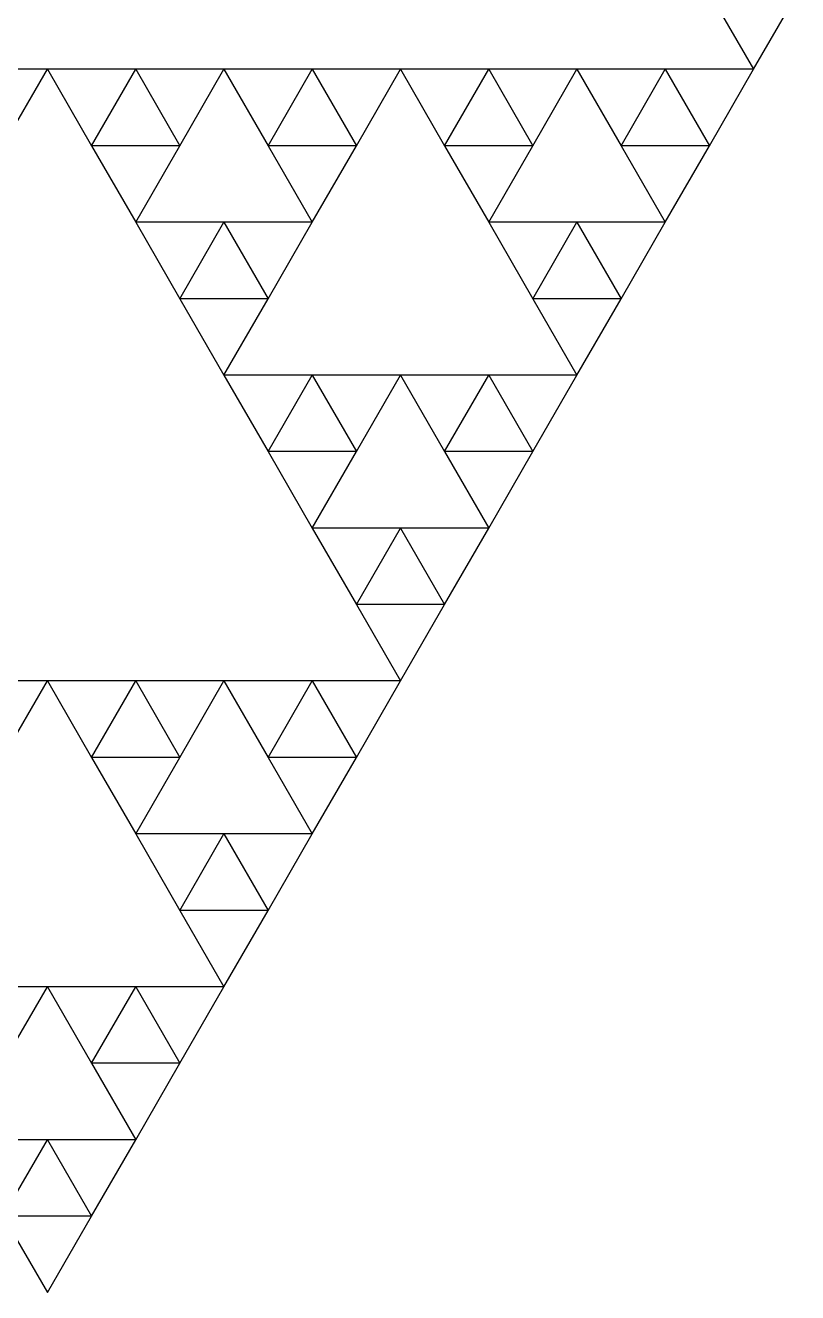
# Model space of a CAD drawing. Header units: metres. Extents: x -50 to 50, y -58 to 58.
# Drawn here: x -0.39 to 13.28, y -57.73 to -35.31 of the extents above; entities that cross this region are included whole.
import ezdxf

# ---------------------------------------------------------------- set-up
doc = ezdxf.new("R2010")
doc.units = ezdxf.units.M

msp = doc.modelspace()

# ---------------------------------------------------------------- linework, layer by layer
for p, q in [((11.7188, -34.7312), (12.5, -36.0844)), ((12.5, -36.0844), (13.2812, -34.7312)), ((0, -36.0844), (-1.5625, -36.0844)), ((-0.78125, -37.4375), (0, -36.0844)), ((1.5625, -36.0844), (0, -36.0844)), ((0, -36.0844), (0.78125, -37.4375)), ((0.78125, -37.4375), (1.5625, -36.0844)), ((3.125, -36.0844), (1.5625, -36.0844)), ((1.5625, -36.0844), (2.34375, -37.4375)), ((2.34375, -37.4375), (3.125, -36.0844)), ((4.6875, -36.0844), (3.125, -36.0844)), ((3.125, -36.0844), (3.90625, -37.4375)), ((3.90625, -37.4375), (4.6875, -36.0844)), ((6.25, -36.0844), (4.6875, -36.0844)), ((4.6875, -36.0844), (5.46875, -37.4375)), ((5.46875, -37.4375), (6.25, -36.0844)), ((7.8125, -36.0844), (6.25, -36.0844)), ((6.25, -36.0844), (7.03125, -37.4375)), ((7.03125, -37.4375), (7.8125, -36.0844)), ((9.375, -36.0844), (7.8125, -36.0844)), ((7.8125, -36.0844), (8.59375, -37.4375)), ((8.59375, -37.4375), (9.375, -36.0844)), ((10.9375, -36.0844), (9.375, -36.0844)), ((9.375, -36.0844), (10.1562, -37.4375)), ((10.1562, -37.4375), (10.9375, -36.0844)), ((12.5, -36.0844), (10.9375, -36.0844)), ((10.9375, -36.0844), (11.7188, -37.4375)), ((11.7188, -37.4375), (12.5, -36.0844)), ((2.34375, -37.4375), (0.78125, -37.4375)), ((0.78125, -37.4375), (1.5625, -38.7907)), ((1.5625, -38.7907), (2.34375, -37.4375)), ((5.46875, -37.4375), (3.90625, -37.4375)), ((3.90625, -37.4375), (4.6875, -38.7907)), ((4.6875, -38.7907), (5.46875, -37.4375)), ((8.59375, -37.4375), (7.03125, -37.4375)), ((7.03125, -37.4375), (7.8125, -38.7907)), ((7.8125, -38.7907), (8.59375, -37.4375)), ((11.7188, -37.4375), (10.1562, -37.4375)), ((10.1562, -37.4375), (10.9375, -38.7907)), ((10.9375, -38.7907), (11.7188, -37.4375)), ((3.125, -38.7907), (1.5625, -38.7907)), ((1.5625, -38.7907), (2.34375, -40.1439)), ((2.34375, -40.1439), (3.125, -38.7907)), ((4.6875, -38.7907), (3.125, -38.7907)), ((3.125, -38.7907), (3.90625, -40.1439)), ((3.90625, -40.1439), (4.6875, -38.7907)), ((9.375, -38.7907), (7.8125, -38.7907)), ((7.8125, -38.7907), (8.59375, -40.1439)), ((8.59375, -40.1439), (9.375, -38.7907)), ((10.9375, -38.7907), (9.375, -38.7907)), ((9.375, -38.7907), (10.1562, -40.1439)), ((10.1562, -40.1439), (10.9375, -38.7907)), ((3.90625, -40.1439), (2.34375, -40.1439)), ((2.34375, -40.1439), (3.125, -41.497)), ((3.125, -41.497), (3.90625, -40.1439)), ((10.1562, -40.1439), (8.59375, -40.1439)), ((8.59375, -40.1439), (9.375, -41.497)), ((9.375, -41.497), (10.1562, -40.1439)), ((4.6875, -41.497), (3.125, -41.497)), ((3.125, -41.497), (3.90625, -42.8502)), ((3.90625, -42.8502), (4.6875, -41.497)), ((6.25, -41.497), (4.6875, -41.497)), ((4.6875, -41.497), (5.46875, -42.8502)), ((5.46875, -42.8502), (6.25, -41.497)), ((7.8125, -41.497), (6.25, -41.497)), ((6.25, -41.497), (7.03125, -42.8502)), ((7.03125, -42.8502), (7.8125, -41.497)), ((9.375, -41.497), (7.8125, -41.497)), ((7.8125, -41.497), (8.59375, -42.8502)), ((8.59375, -42.8502), (9.375, -41.497)), ((5.46875, -42.8502), (3.90625, -42.8502)), ((3.90625, -42.8502), (4.6875, -44.2034)), ((4.6875, -44.2034), (5.46875, -42.8502)), ((8.59375, -42.8502), (7.03125, -42.8502)), ((7.03125, -42.8502), (7.8125, -44.2034)), ((7.8125, -44.2034), (8.59375, -42.8502)), ((6.25, -44.2034), (4.6875, -44.2034)), ((4.6875, -44.2034), (5.46875, -45.5565)), ((5.46875, -45.5565), (6.25, -44.2034)), ((7.8125, -44.2034), (6.25, -44.2034)), ((6.25, -44.2034), (7.03125, -45.5565)), ((7.03125, -45.5565), (7.8125, -44.2034)), ((7.03125, -45.5565), (5.46875, -45.5565)), ((5.46875, -45.5565), (6.25, -46.9097)), ((6.25, -46.9097), (7.03125, -45.5565)), ((0, -46.9097), (-1.5625, -46.9097)), ((-0.78125, -48.2629), (0, -46.9097)), ((1.5625, -46.9097), (0, -46.9097)), ((0, -46.9097), (0.78125, -48.2629)), ((0.78125, -48.2629), (1.5625, -46.9097)), ((3.125, -46.9097), (1.5625, -46.9097)), ((1.5625, -46.9097), (2.34375, -48.2629)), ((2.34375, -48.2629), (3.125, -46.9097)), ((4.6875, -46.9097), (3.125, -46.9097)), ((3.125, -46.9097), (3.90625, -48.2629)), ((3.90625, -48.2629), (4.6875, -46.9097)), ((6.25, -46.9097), (4.6875, -46.9097)), ((4.6875, -46.9097), (5.46875, -48.2629)), ((5.46875, -48.2629), (6.25, -46.9097)), ((2.34375, -48.2629), (0.78125, -48.2629)), ((0.78125, -48.2629), (1.5625, -49.616)), ((1.5625, -49.616), (2.34375, -48.2629)), ((5.46875, -48.2629), (3.90625, -48.2629)), ((3.90625, -48.2629), (4.6875, -49.616)), ((4.6875, -49.616), (5.46875, -48.2629)), ((3.125, -49.616), (1.5625, -49.616)), ((1.5625, -49.616), (2.34375, -50.9692)), ((2.34375, -50.9692), (3.125, -49.616)), ((4.6875, -49.616), (3.125, -49.616)), ((3.125, -49.616), (3.90625, -50.9692)), ((3.90625, -50.9692), (4.6875, -49.616)), ((3.90625, -50.9692), (2.34375, -50.9692)), ((2.34375, -50.9692), (3.125, -52.3224)), ((3.125, -52.3224), (3.90625, -50.9692)), ((0, -52.3224), (-1.5625, -52.3224)), ((-0.78125, -53.6755), (0, -52.3224)), ((1.5625, -52.3224), (0, -52.3224)), ((0, -52.3224), (0.78125, -53.6755)), ((0.78125, -53.6755), (1.5625, -52.3224)), ((3.125, -52.3224), (1.5625, -52.3224)), ((1.5625, -52.3224), (2.34375, -53.6755)), ((2.34375, -53.6755), (3.125, -52.3224)), ((2.34375, -53.6755), (0.78125, -53.6755)), ((0.78125, -53.6755), (1.5625, -55.0287)), ((1.5625, -55.0287), (2.34375, -53.6755)), ((0, -55.0287), (-1.5625, -55.0287)), ((-0.78125, -56.3819), (0, -55.0287)), ((1.5625, -55.0287), (0, -55.0287)), ((0, -55.0287), (0.78125, -56.3819)), ((0.78125, -56.3819), (1.5625, -55.0287)), ((0.78125, -56.3819), (-0.78125, -56.3819)), ((-0.78125, -56.3819), (0, -57.735)), ((0, -57.735), (0.78125, -56.3819))]:
    msp.add_line(p, q)

doc.saveas('drawing.dxf')
